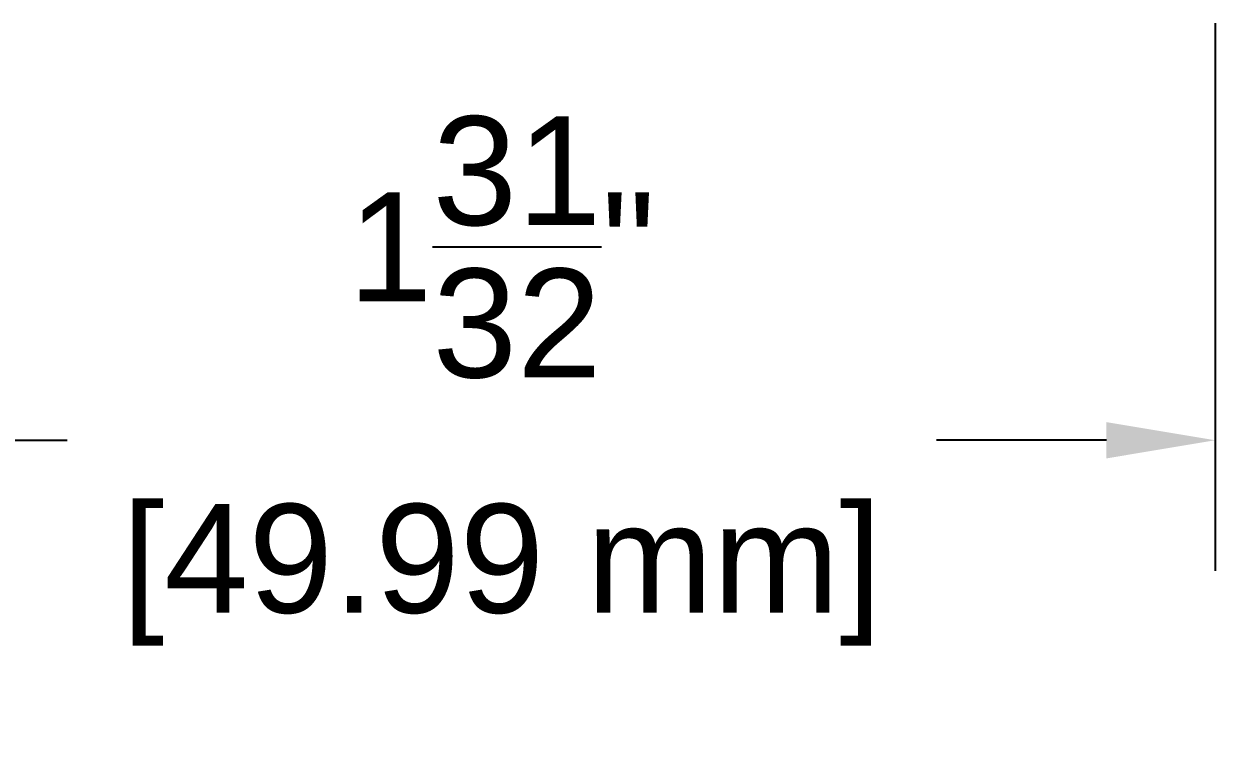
# Model space of a CAD drawing. Header units: inches. Extents: x 1 to 23.4, y -2.8 to 12.5.
# Drawn here: x 20.751 to 22.394, y -0.865 to 0.118 of the extents above; entities that cross this region are included whole.
import ezdxf

# ---------------------------------------------------------------- set-up
doc = ezdxf.new("R2010")
doc.units = ezdxf.units.IN
doc.header["$MEASUREMENT"] = 0
doc.layers.get('Defpoints').update_dxf_attribs({"color": 1})
doc.styles.get("Standard").update_dxf_attribs({"font": 'Arial.ttf'})
doc.dimstyles.new('.1 DIM', dxfattribs={"dimscale": 0, "dimtxt": 0.15, "dimasz": 0.15, "dimexe": 0.18, "dimexo": 0.0625, "dimgap": 0.09, "dimtad": 0, "dimtih": 1, "dimtoh": 1, "dimdec": 5, "dimzin": 0, "dimdsep": 46, "dimlunit": 4, "dimtxsty": 'Standard', "dimcen": 0.09, "dimadec": 0, "dimazin": 0, "dimtfac": 1, "dimtdec": 5, "dimtofl": 0, "dimtmove": 0, "dimatfit": 3, "dimfxl": 1, "dimtolj": 1, "dimtzin": 0, "dimarcsym": 0})

# ---------------------------------------------------------------- blocks, each defined once
blk = doc.blocks.new('*D7')
at = {"layer": 'Defpoints', "color": 0, "lineweight": -2, "transparency": 16777216}
for p, q in [((20.4264, 0.1184), (20.4264, -0.6362)), ((22.3944, 0.1184), (22.3944, -0.6362)), ((20.5764, -0.4562), (20.8109, -0.4562)), ((22.2444, -0.4562), (22.01, -0.4562))]:
    blk.add_line(p, q, dxfattribs=at)
at = {"layer": 'Defpoints', "color": 0, "transparency": 16777216}
for p in [(20.4264, 0.1809), (22.3944, 0.1809), (20.4264, -0.4562)]:
    blk.add_point(p, dxfattribs=at)
for points in [[(20.5764, -0.4312), (20.5764, -0.4812), (20.4264, -0.4562)], [(22.2444, -0.4312), (22.2444, -0.4812), (22.3944, -0.4562)]]:
    blk.add_solid(points, dxfattribs=at)
at = {"layer": 'Defpoints', "color": 0, "transparency": 16777216, "char_height": 0.15, "attachment_point": 5}
for s, insert in [('\\A1;1{\\H1x;\\S31/32;}"', (21.4104, -0.1897)), ('\\A1;[49.99 mm]', (21.4104, -0.6416))]:
    blk.add_mtext(s, dxfattribs=dict(at, insert=insert))

msp = doc.modelspace()

# ---------------------------------------------------------------- dimensions: what is measured, and where the dimension line sits
at = {"layer": 'Defpoints'}
dim = msp.add_linear_dim(base=(20.42638, -0.456174), p1=(22.394438, 0.18094), p2=(20.42638, 0.18094), dimstyle='.1 DIM', override={"dimscale": 1, "dimpost": '\\X'}, dxfattribs=at)
dim.commit()
dim.dimension.update_dxf_attribs({"geometry": '*D7', "text_midpoint": (21.410409, -0.456174)})

doc.saveas('drawing.dxf')
